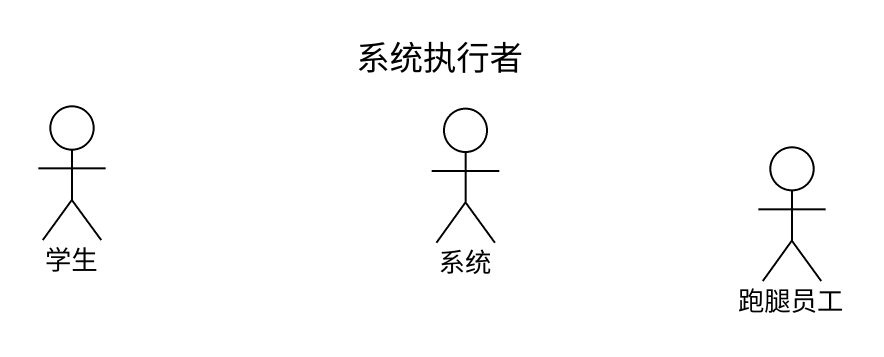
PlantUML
@startuml
title 系统执行者
actor 学生
actor 系统
actor 跑腿员工
@enduml
